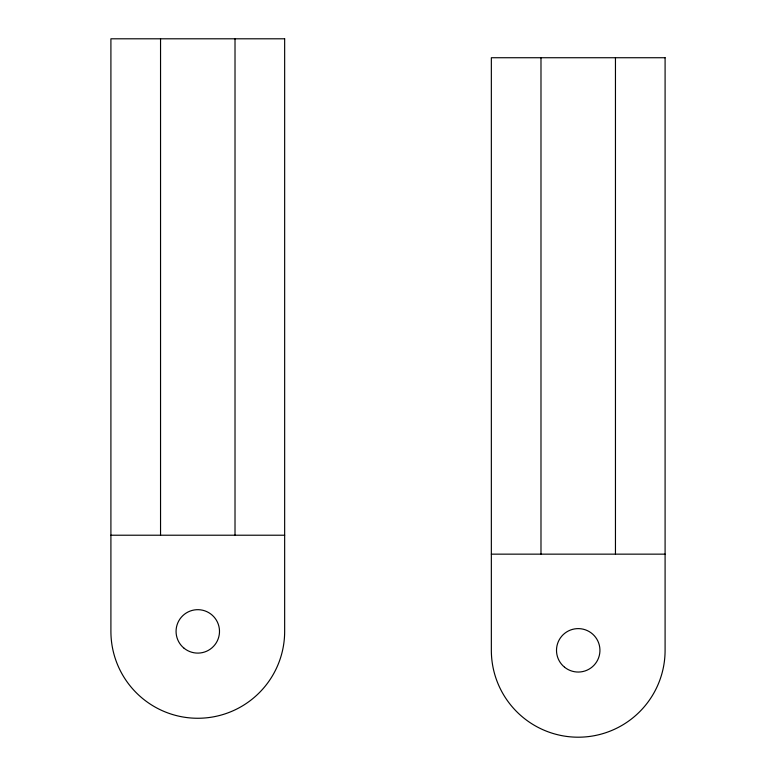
<?xml version="1.0" encoding="UTF-8"?>
<svg xmlns="http://www.w3.org/2000/svg" width="776" height="776" viewBox="0 0 776 776"><rect width="100%" height="100%" fill="white"/><g stroke="black" fill="none" stroke-linecap="round" stroke-linejoin="round"><path stroke-width="1.16" d="M110.91 535.217L284.656 535.217M491.344 554.151L665.09 554.151M615.455 57.734L615.455 554.151M540.988 57.734L540.988 554.151M235.012 38.8L235.012 535.217M160.545 38.8L160.545 535.217M284.656 38.8L110.91 38.8L110.91 631.392A86.873 86.873 0 0 0 197.783 718.266A86.873 86.873 0 0 0 284.656 631.392L284.656 38.8M665.09 57.734L491.344 57.734L491.344 650.327A86.873 86.873 0 0 0 578.217 737.2A86.873 86.873 0 0 0 665.09 650.327L665.09 57.734M564.55 667.205A21.718 21.718 0 0 0 599.673 653.722A21.718 21.718 0 0 0 570.438 630.054A21.718 21.718 0 0 0 564.55 667.205M184.116 648.27A21.718 21.718 0 0 0 219.23 634.797A21.718 21.718 0 0 0 189.994 611.119A21.718 21.718 0 0 0 184.116 648.27"/></g></svg>
